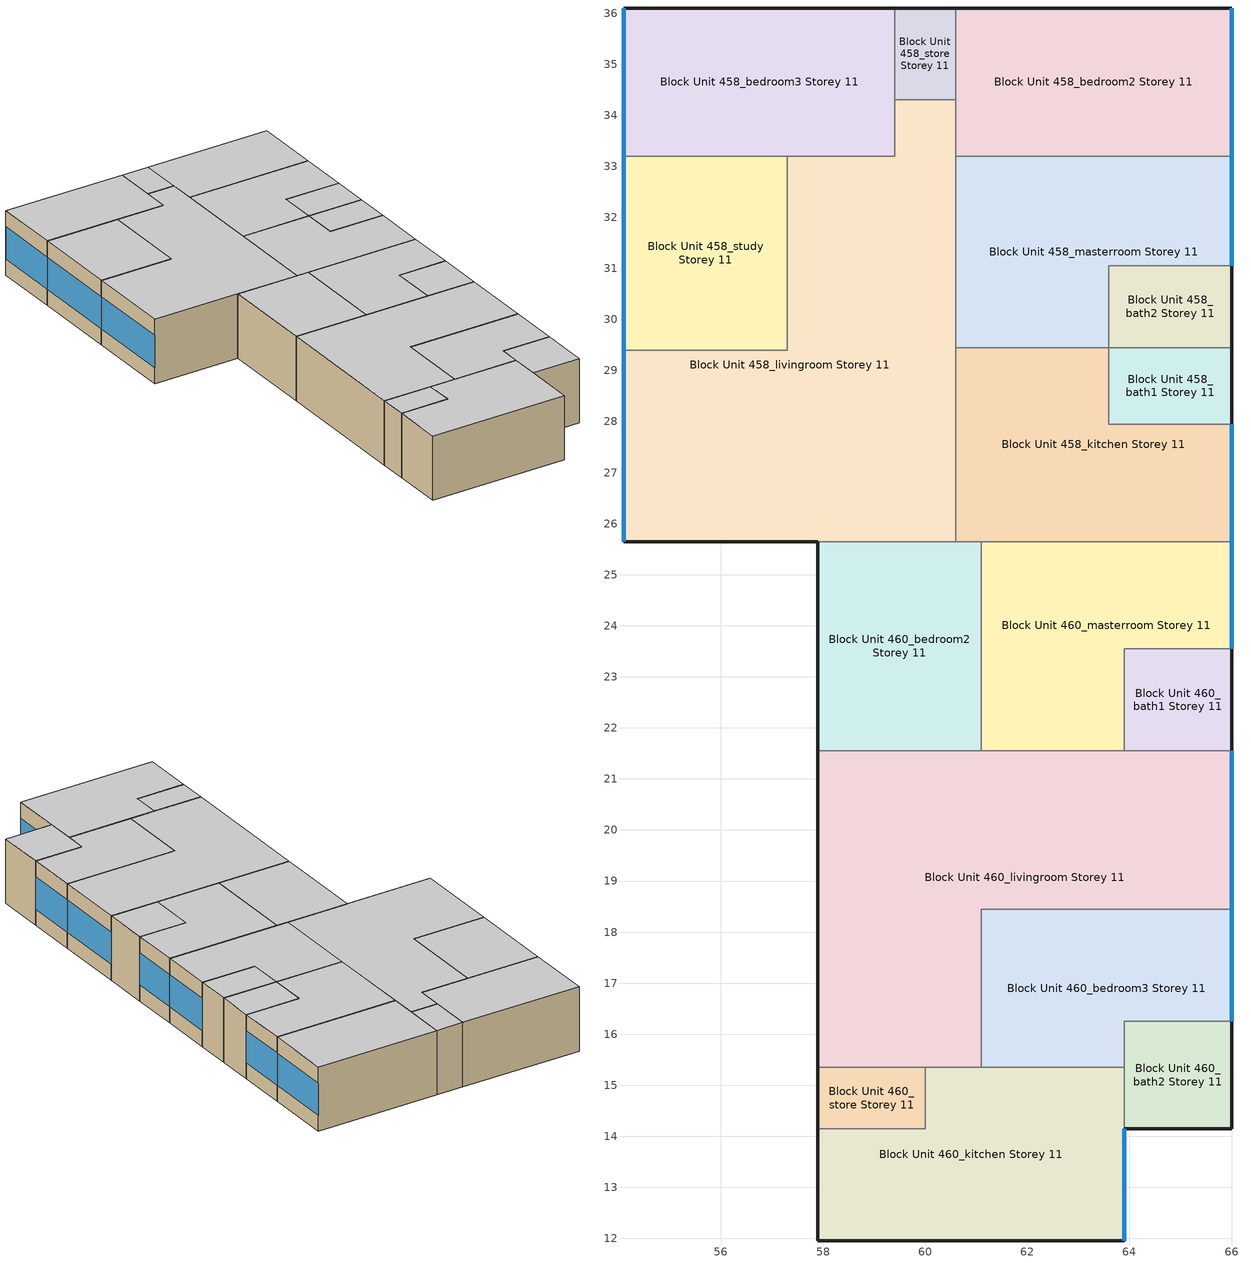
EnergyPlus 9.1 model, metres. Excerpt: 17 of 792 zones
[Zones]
Block Unit 458_masterroom Storey 11
 floor adiabatic (Project Floor): 66,33.2 66,31.05 63.6,31.05 63.6,29.45 60.6,29.45 60.6,33.2 z34.4
 wall outside (Project Wall): 66,31.05 66,33.2 z34.4:37.2
 wall to Block Unit 458_bedroom2 Storey 11 (Project Wall): 66,33.2 60.6,33.2 z34.4:37.2
 wall to Block Unit 458_livingroom Storey 11 (Project Wall): 60.6,33.2 60.6,29.45 z34.4:37.2
 wall to Block Unit 458_kitchen Storey 11 (Project Wall): 60.6,29.45 63.6,29.45 z34.4:37.2
 wall to Block Unit 458_bath2 Storey 11 (Project Wall): 63.6,29.45 63.6,31.05 66,31.05 z34.4:37.2
 window (Project External Window): 66,31.05 66,33.2 z35.1:36.5
 ceiling adiabatic (Project Ceiling): 66,31.05 66,33.2 60.6,33.2 60.6,29.45 63.6,29.45 63.6,31.05 z37.2
Block Unit 458_bedroom2 Storey 11
 floor adiabatic (Project Floor): 66,36.1 66,33.2 60.6,33.2 60.6,36.1 z34.4
 wall outside (Project Wall): 66,33.2 66,36.1 60.6,36.1 z34.4:37.2
 wall to Block Unit 458_store Storey 11 (Project Wall): 60.6,36.1 60.6,34.3 z34.4:37.2
 wall to Block Unit 458_livingroom Storey 11 (Project Wall): 60.6,34.3 60.6,33.2 z34.4:37.2
 window (Project External Window): 66,33.2 66,36.1 z35.1:36.5
 ceiling adiabatic (Project Ceiling): 66,33.2 66,36.1 60.6,36.1 60.6,33.2 z37.2
Block Unit 458_bedroom3 Storey 11
 floor adiabatic (Project Floor): 59.4,36.1 59.4,33.2 54.1,33.2 54.1,36.1 z34.4
 wall outside (Project Wall): 59.4,36.1 54.1,36.1 54.1,33.2 z34.4:37.2
 wall to Block Unit 458_study Storey 11 (Project Wall): 54.1,33.2 57.3,33.2 z34.4:37.2
 wall to Block Unit 458_livingroom Storey 11 (Project Wall): 57.3,33.2 59.4,33.2 59.4,34.3 z34.4:37.2
 wall to Block Unit 458_store Storey 11 (Project Wall): 59.4,34.3 59.4,36.1 z34.4:37.2
 window (Project External Window): 54.1,36.1 54.1,33.2 z35.1:36.5
 ceiling adiabatic (Project Ceiling): 59.4,33.2 59.4,36.1 54.1,36.1 54.1,33.2 z37.2
Block Unit 458_study Storey 11
 floor adiabatic (Project Floor): 57.3,33.2 57.3,29.4 54.1,29.4 54.1,33.2 z34.4
 wall outside (Project Wall): 54.1,33.2 54.1,29.4 z34.4:37.2
 wall to Block Unit 458_livingroom Storey 11 (Project Wall): 54.1,29.4 57.3,29.4 57.3,33.2 z34.4:37.2
 window (Project External Window): 54.1,33.2 54.1,29.4 z35.1:36.5
 ceiling adiabatic (Project Ceiling): 57.3,29.4 57.3,33.2 54.1,33.2 54.1,29.4 z37.2
Block Unit 458_bath1 Storey 11
 floor adiabatic (Project Floor): 66,29.45 66,27.95 63.6,27.95 63.6,29.45 z34.4
 wall outside (Project Wall): 66,27.95 66,29.45 z34.4:37.2
 wall to Block Unit 458_bath2 Storey 11 (Project Wall): 66,29.45 63.6,29.45 z34.4:37.2
 wall to Block Unit 458_kitchen Storey 11 (Project Wall): 63.6,29.45 63.6,27.95 66,27.95 z34.4:37.2
 ceiling adiabatic (Project Ceiling): 66,27.95 66,29.45 63.6,29.45 63.6,27.95 z37.2
Block Unit 458_bath2 Storey 11
 floor adiabatic (Project Floor): 66,31.05 66,29.45 63.6,29.45 63.6,31.05 z34.4
 wall outside (Project Wall): 66,29.45 66,31.05 z34.4:37.2
 ceiling adiabatic (Project Ceiling): 66,29.45 66,31.05 63.6,31.05 63.6,29.45 z37.2
Block Unit 458_kitchen Storey 11
 floor adiabatic (Project Floor): 66,27.95 66,25.65 60.6,25.65 60.6,29.45 63.6,29.45 63.6,27.95 z34.4
 wall outside (Project Wall): 66,25.65 66,27.95 z34.4:37.2
 wall to Block Unit 458_livingroom Storey 11 (Project Wall): 60.6,29.45 60.6,25.65 z34.4:37.2
 wall to Block Unit 460_masterroom Storey 11 (Project Wall): 61.1,25.65 66,25.65 z34.4:37.2
 wall to Block Unit 460_bedroom2 Storey 11 (Project Wall): 60.6,25.65 61.1,25.65 z34.4:37.2
 window (Project External Window): 66,25.65 66,27.95 z35.1:36.5
 ceiling adiabatic (Project Ceiling): 66,25.65 66,27.95 63.6,27.95 63.6,29.45 60.6,29.45 60.6,25.65 z37.2
Block Unit 458_store Storey 11
 floor adiabatic (Project Floor): 60.6,36.1 60.6,34.3 59.4,34.3 59.4,36.1 z34.4
 wall outside (Project Wall): 60.6,36.1 59.4,36.1 z34.4:37.2
 wall to Block Unit 458_livingroom Storey 11 (Project Wall): 59.4,34.3 60.6,34.3 z34.4:37.2
 ceiling adiabatic (Project Ceiling): 60.6,34.3 60.6,36.1 59.4,36.1 59.4,34.3 z37.2
Block Unit 458_livingroom Storey 11
 floor adiabatic (Project Floor): 60.6,34.3 60.6,25.65 54.1,25.65 54.1,29.4 57.3,29.4 57.3,33.2 59.4,33.2 59.4,34.3 z34.4
 wall outside (Project Wall): 54.1,29.4 54.1,25.65 57.9,25.65 z34.4:37.2
 wall to Block Unit 460_bedroom2 Storey 11 (Project Wall): 57.9,25.65 60.6,25.65 z34.4:37.2
 window (Project External Window): 54.1,29.4 54.1,25.65 z35.1:36.5
 ceiling adiabatic (Project Ceiling): 60.6,25.65 60.6,34.3 59.4,34.3 59.4,33.2 57.3,33.2 57.3,29.4 54.1,29.4 54.1,25.65 z37.2
Block Unit 460_bath2 Storey 11
 floor adiabatic (Project Floor): 66,16.25 66,14.15 63.9,14.15 63.9,16.25 z34.4
 wall outside (Project Wall): 63.9,14.15 66,14.15 66,16.25 z34.4:37.2
 wall to Block Unit 460_bedroom3 Storey 11 (Project Wall): 66,16.25 63.9,16.25 63.9,15.35 z34.4:37.2
 wall to Block Unit 460_kitchen Storey 11 (Project Wall): 63.9,15.35 63.9,14.15 z34.4:37.2
 ceiling adiabatic (Project Ceiling): 66,14.15 66,16.25 63.9,16.25 63.9,14.15 z37.2
Block Unit 460_bedroom3 Storey 11
 floor adiabatic (Project Floor): 66,18.45 66,16.25 63.9,16.25 63.9,15.35 61.1,15.35 61.1,18.45 z34.4
 wall outside (Project Wall): 66,16.25 66,18.45 z34.4:37.2
 wall to Block Unit 460_livingroom Storey 11 (Project Wall): 66,18.45 61.1,18.45 61.1,15.35 z34.4:37.2
 wall to Block Unit 460_kitchen Storey 11 (Project Wall): 61.1,15.35 63.9,15.35 z34.4:37.2
 window (Project External Window): 66,16.25 66,18.45 z35.1:36.5
 ceiling adiabatic (Project Ceiling): 66,16.25 66,18.45 61.1,18.45 61.1,15.35 63.9,15.35 63.9,16.25 z37.2
Block Unit 460_livingroom Storey 11
 floor adiabatic (Project Floor): 66,21.55 66,18.45 61.1,18.45 61.1,15.35 57.9,15.35 57.9,21.55 z34.4
 wall outside (Project Wall): 57.9,21.55 57.9,15.35 / 66,18.45 66,21.55 z34.4:37.2
 wall to Block Unit 460_bath1 Storey 11 (Project Wall): 66,21.55 63.9,21.55 z34.4:37.2
 wall to Block Unit 460_masterroom Storey 11 (Project Wall): 63.9,21.55 61.1,21.55 z34.4:37.2
 wall to Block Unit 460_bedroom2 Storey 11 (Project Wall): 61.1,21.55 57.9,21.55 z34.4:37.2
 wall to Block Unit 460_kitchen Storey 11 (Project Wall): 60,15.35 61.1,15.35 z34.4:37.2
 wall to Block Unit 460_store Storey 11 (Project Wall): 57.9,15.35 60,15.35 z34.4:37.2
 window (Project External Window): 66,18.45 66,21.55 z35.1:36.5
 ceiling adiabatic (Project Ceiling): 66,18.45 66,21.55 57.9,21.55 57.9,15.35 61.1,15.35 61.1,18.45 z37.2
Block Unit 460_bath1 Storey 11
 floor adiabatic (Project Floor): 66,23.55 66,21.55 63.9,21.55 63.9,23.55 z34.4
 wall outside (Project Wall): 66,21.55 66,23.55 z34.4:37.2
 wall to Block Unit 460_masterroom Storey 11 (Project Wall): 66,23.55 63.9,23.55 63.9,21.55 z34.4:37.2
 ceiling adiabatic (Project Ceiling): 66,21.55 66,23.55 63.9,23.55 63.9,21.55 z37.2
Block Unit 460_masterroom Storey 11
 floor adiabatic (Project Floor): 66,25.65 66,23.55 63.9,23.55 63.9,21.55 61.1,21.55 61.1,25.65 z34.4
 wall outside (Project Wall): 66,23.55 66,25.65 z34.4:37.2
 wall to Block Unit 460_bedroom2 Storey 11 (Project Wall): 61.1,25.65 61.1,21.55 z34.4:37.2
 window (Project External Window): 66,23.55 66,25.65 z35.1:36.5
 ceiling adiabatic (Project Ceiling): 66,23.55 66,25.65 61.1,25.65 61.1,21.55 63.9,21.55 63.9,23.55 z37.2
Block Unit 460_bedroom2 Storey 11
 floor adiabatic (Project Floor): 61.1,25.65 61.1,21.55 57.9,21.55 57.9,25.65 z34.4
 wall outside (Project Wall): 57.9,25.65 57.9,21.55 z34.4:37.2
 ceiling adiabatic (Project Ceiling): 61.1,21.55 61.1,25.65 57.9,25.65 57.9,21.55 z37.2
Block Unit 460_kitchen Storey 11
 floor adiabatic (Project Floor): 63.9,15.35 63.9,11.95 57.9,11.95 57.9,14.15 60,14.15 60,15.35 z34.4
 wall outside (Project Wall): 57.9,14.15 57.9,11.95 63.9,11.95 63.9,14.15 z34.4:37.2
 wall to Block Unit 460_store Storey 11 (Project Wall): 60,15.35 60,14.15 57.9,14.15 z34.4:37.2
 window (Project External Window): 63.9,11.95 63.9,14.15 z35.1:36.5
 ceiling adiabatic (Project Ceiling): 63.9,11.95 63.9,15.35 60,15.35 60,14.15 57.9,14.15 57.9,11.95 z37.2
Block Unit 460_store Storey 11
 floor adiabatic (Project Floor): 60,15.35 60,14.15 57.9,14.15 57.9,15.35 z34.4
 wall outside (Project Wall): 57.9,15.35 57.9,14.15 z34.4:37.2
 ceiling adiabatic (Project Ceiling): 60,14.15 60,15.35 57.9,15.35 57.9,14.15 z37.2
[Building]
One Precinct: North Axis=0; Terrain=City; Loads Convergence Tolerance Value=0.04; Temperature Convergence Tolerance Value=0.4; Solar Distribution=FullInteriorAndExterior; Maximum Number of Warmup Days=25; Minimum Number of Warmup Days=6
[Site:Location]
SGP_Singapore.486980_IWEC: Latitude=1.37; Longitude=103.98; Time Zone=8; Elevation=16
[MATERIAL]
ConcreteWall: Roughness=MediumRough; Thickness=0.15; Conductivity=0.8; Density=2400; Specific Heat=880; Thermal Absorptance=0.85; Solar Absorptance=0.79; Visible Absorptance=0.79
[WindowMaterial:SimpleGlazingSystem]
SingleGlazingEuroGrey: UFactor=5.93; Solar Heat Gain Coefficient=0.62; Visible Transmittance=0.495
[Construction]
Project Wall; Project Floor; Project Ceiling: ConcreteWall
Project External Window: SingleGlazingEuroGrey
[ZONE] Type=1; Multiplier=1; Ceiling Height=autocalculate; Volume=autocalculate; Floor Area=autocalculate; Part of Total Floor Area=Yes
Block Unit 458_masterroom Storey 11; Block Unit 458_bedroom2 Storey 11; Block Unit 458_bedroom3 Storey 11; Block Unit 458_study Storey 11; Block Unit 458_bath1 Storey 11; Block Unit 458_bath2 Storey 11; Block Unit 458_kitchen Storey 11; Block Unit 458_store Storey 11; Block Unit 458_livingroom Storey 11; Block Unit 460_bath2 Storey 11; Block Unit 460_bedroom3 Storey 11; Block Unit 460_livingroom Storey 11; Block Unit 460_bath1 Storey 11; Block Unit 460_masterroom Storey 11; Block Unit 460_bedroom2 Storey 11; Block Unit 460_kitchen Storey 11; Block Unit 460_store Storey 11
[ZONEINFILTRATION:DESIGNFLOWRATE] Design Flow Rate Calculation Method=AirChanges/Hour; Constant Term Coefficient=1; Temperature Term Coefficient=0; Velocity Term Coefficient=0; Velocity Squared Term Coefficient=0
Name | Zone or ZoneList | Schedule | Air Changes per Hour
Block Unit 458_masterroom Storey 11 Infiltration | Block Unit 458_masterroom Storey 11 | Always On | 0.2
Block Unit 458_bedroom2 Storey 11 Infiltration | Block Unit 458_bedroom2 Storey 11 | Always On | 0.2
Block Unit 458_bedroom3 Storey 11 Infiltration | Block Unit 458_bedroom3 Storey 11 | Always On | 0.2
Block Unit 458_study Storey 11 Infiltration | Block Unit 458_study Storey 11 | Always On | 1
Block Unit 458_bath1 Storey 11 Infiltration | Block Unit 458_bath1 Storey 11 | Always On | 1
Block Unit 458_bath2 Storey 11 Infiltration | Block Unit 458_bath2 Storey 11 | Always On | 1
Block Unit 458_kitchen Storey 11 Infiltration | Block Unit 458_kitchen Storey 11 | Always On | 1
Block Unit 458_store Storey 11 Infiltration | Block Unit 458_store Storey 11 | Always On | 1
Block Unit 458_livingroom Storey 11 Infiltration | Block Unit 458_livingroom Storey 11 | Living_Infiltration_AirCon | 1
Block Unit 460_bath2 Storey 11 Infiltration | Block Unit 460_bath2 Storey 11 | Always On | 1
Block Unit 460_bedroom3 Storey 11 Infiltration | Block Unit 460_bedroom3 Storey 11 | Always On | 0.2
Block Unit 460_livingroom Storey 11 Infiltration | Block Unit 460_livingroom Storey 11 | Living_Infiltration_AirCon | 1
Block Unit 460_bath1 Storey 11 Infiltration | Block Unit 460_bath1 Storey 11 | Always On | 1
Block Unit 460_masterroom Storey 11 Infiltration | Block Unit 460_masterroom Storey 11 | Always On | 0.2
Block Unit 460_bedroom2 Storey 11 Infiltration | Block Unit 460_bedroom2 Storey 11 | Always On | 0.2
Block Unit 460_kitchen Storey 11 Infiltration | Block Unit 460_kitchen Storey 11 | Always On | 1
Block Unit 460_store Storey 11 Infiltration | Block Unit 460_store Storey 11 | Always On | 1
[HVACTEMPLATE:ZONE:IDEALLOADSAIRSYSTEM] Template Thermostat=Zone Stat; System Availability Schedule=AirCon_normal; Maximum Heating Supply Air Temperature=50; Minimum Cooling Supply Air Temperature=13; Maximum Heating Supply Air Humidity Ratio=0.0156; Minimum Cooling Supply Air Humidity Ratio=0.0077; Heating Limit=NoLimit; Cooling Limit=NoLimit; Heating Availability Schedule=Always Off; Cooling Availability Schedule=AirCon_normal; Dehumidification Control Type=Humidistat; Cooling Sensible Heat Ratio=0.7; Dehumidification Setpoint=60; Humidification Control Type=None; Outdoor Air Method=None; Outdoor Air Flow Rate per Person=0.00944; Outdoor Air Flow Rate per Zone Floor Area=0; Outdoor Air Flow Rate per Zone=0; Demand Controlled Ventilation Type=None; Outdoor Air Economizer Type=NoEconomizer; Heat Recovery Type=None; Sensible Heat Recovery Effectiveness=0.7; Latent Heat Recovery Effectiveness=0.65
Block Unit 458_masterroom Storey 11; Block Unit 458_bedroom2 Storey 11; Block Unit 458_bedroom3 Storey 11; Block Unit 458_livingroom Storey 11; Block Unit 460_bedroom3 Storey 11; Block Unit 460_livingroom Storey 11; Block Unit 460_masterroom Storey 11; Block Unit 460_bedroom2 Storey 11
[Schedule:Compact]
Always On: Through: 12/31, For: AllDays, Until: 24:00, 1
Always Off: Through: 12/31, For: AllDays, Until: 24:00, 0
AirCon_normal: Through: 31 Dec, For: AllDays, Until: 07:00, 1, Until: 22:00, 0, Until: 24:00, 1
[SCHEDULE:COMPACT]
Living_Infiltration_AirCon: Through: 12/31, For: AllDays, Until: 07:00, 0.2, Until: 22:00, 1, Until: 24:00, 0.2
